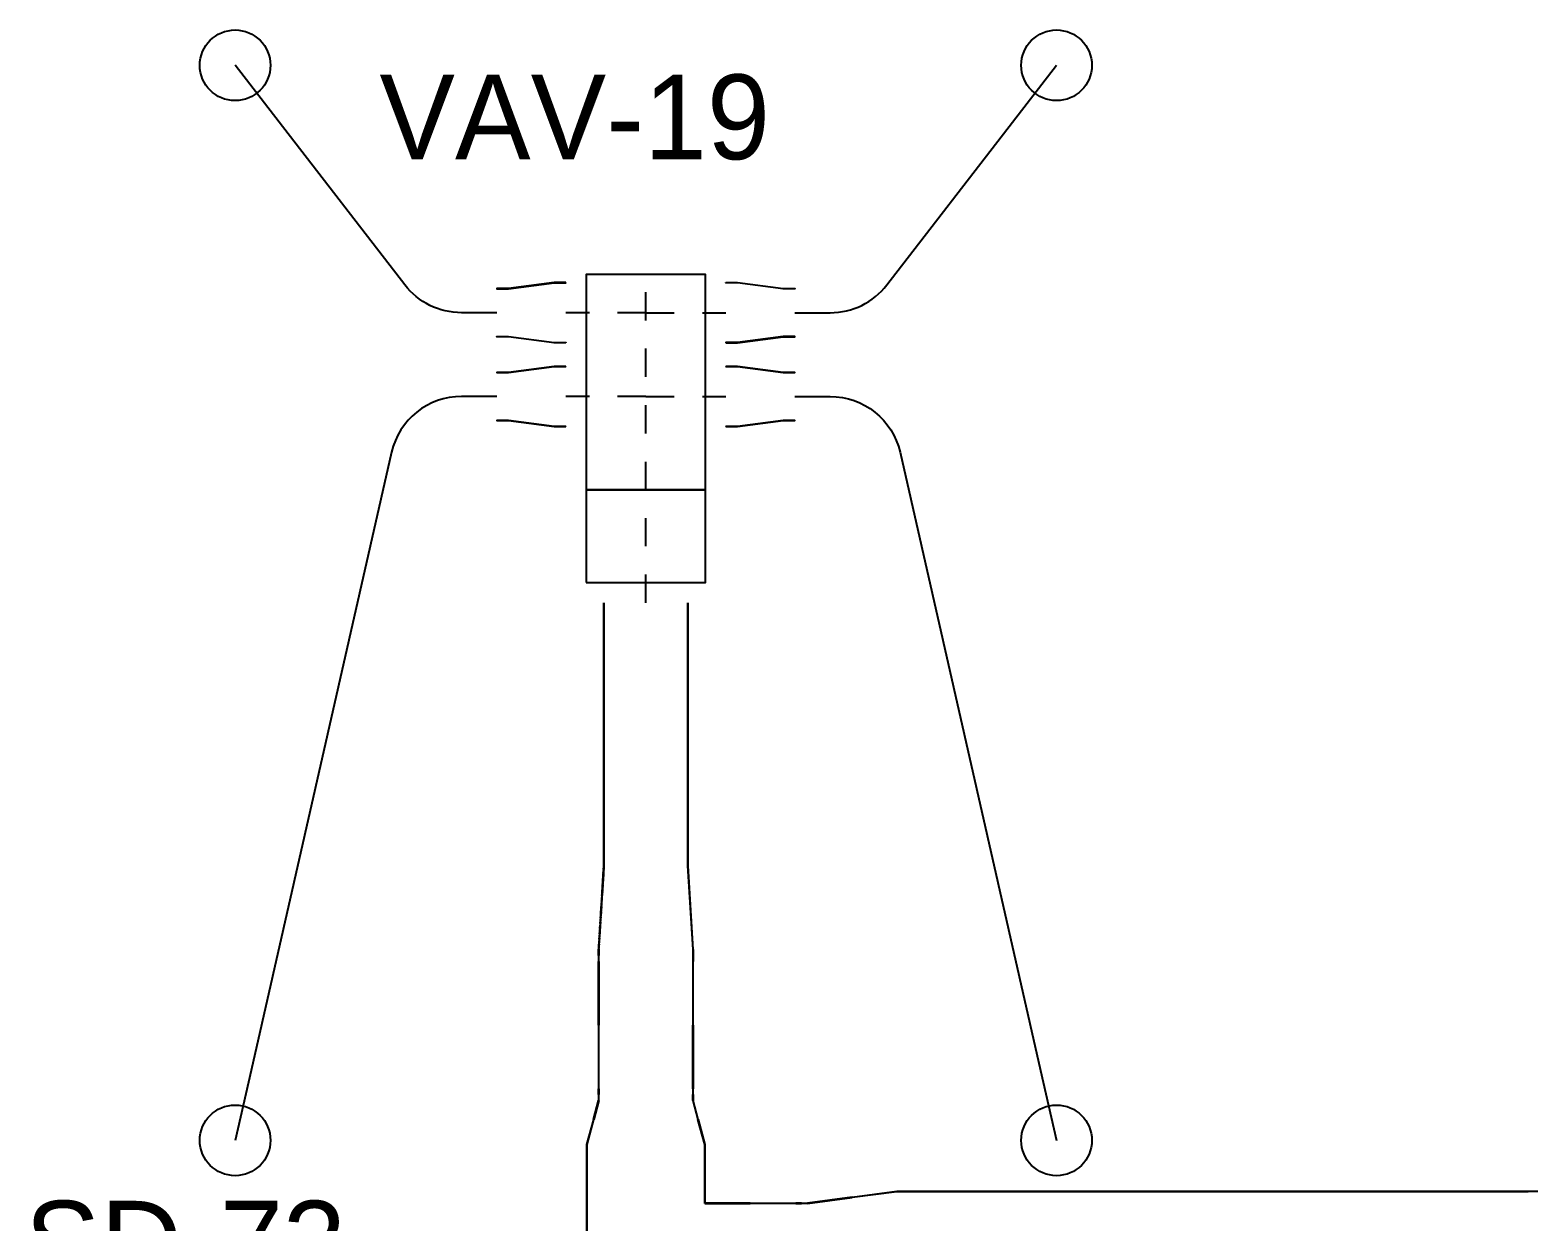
# Model space of a CAD drawing. Header units: metres. Extents: x 0.2 to 42.3, y 0.9 to 39.
# Drawn here: x 30.04 to 36.4, y 25.18 to 30.24 of the extents above; entities that cross this region are included whole.
import ezdxf

# ---------------------------------------------------------------- set-up
doc = ezdxf.new("R2010")
doc.units = ezdxf.units.M
doc.linetypes.add('BSA_LOGICAL_DASHED', pattern=[0.24, 0.12, -0.12])
for name, color, linetype in [('BSA_BRANCH_AXIS', 5, 'Continuous'), ('BSA_BRANCH_LABEL', 3, 'Continuous'), ('BSA_EQUIPMENT_ENVELOPE', 8, 'Continuous'), ('BSA_LOGICAL_DEVICE_AXIS', 8, 'BSA_LOGICAL_DASHED'), ('BSA_MATERIAL_SECTION', 7, 'Continuous'), ('BSA_REDUCER_MATERIAL', 7, 'Continuous'), ('BSA_TERMINAL_CENTRE', 3, 'Continuous'), ('BSA_VAV_LABEL', 7, 'Continuous')]:
    doc.layers.add(name, color=color, linetype=linetype)

msp = doc.modelspace()

# ---------------------------------------------------------------- linework, layer by layer
at = {"layer": 'BSA_BRANCH_AXIS'}
for points in [[(32.0206, 29.0408), (31.8706, 29.0408, -0.232198), (31.6295, 29.1592), (31.0952, 29.8503), (30.9087, 30.0914)], [(33.286, 29.0408), (33.436, 29.0408, 0.232198), (33.6771, 29.1592), (34.2114, 29.8503), (34.3979, 30.0914)], [(32.0206, 28.6852), (31.8706, 28.6852, 0.350109), (31.5734, 28.448), (30.9763, 25.8236), (30.9087, 25.5264)], [(33.286, 28.6852), (33.436, 28.6852, -0.350109), (33.7332, 28.448), (34.3303, 25.8236), (34.3979, 25.5264)]]:
    msp.add_lwpolyline(points, format="xyb", dxfattribs=at)
at = {"layer": 'BSA_EQUIPMENT_ENVELOPE'}
for points in [[(32.3993, 28.2883), (32.9073, 28.2883), (32.9073, 29.2027), (32.3993, 29.2027)], [(32.3993, 27.8946), (32.9073, 27.8946), (32.9073, 28.2883), (32.3993, 28.2883)]]:
    msp.add_lwpolyline(points, close=True, dxfattribs=at)
at = {"layer": 'BSA_LOGICAL_DEVICE_AXIS'}
for p, q in [((32.6533, 28.2883), (32.6533, 29.2027)), ((32.6533, 29.0408), (32.3136, 29.0408)), ((32.6533, 29.0408), (32.993, 29.0408)), ((32.6533, 28.6852), (32.3136, 28.6852)), ((32.6533, 28.6852), (32.993, 28.6852)), ((32.6533, 27.8089), (32.6533, 28.2883))]:
    msp.add_line(p, q, dxfattribs=at)
at = {"layer": 'BSA_MATERIAL_SECTION'}
for p, q in [((32.4747, 27.2755), (32.4747, 27.8089)), ((32.4747, 27.8089), (32.4751, 27.8089)), ((32.4755, 27.8089), (32.4751, 27.8089)), ((32.4755, 27.8089), (32.4755, 27.2755)), ((32.8311, 26.7421), (32.8311, 27.8089)), ((32.8319, 27.8089), (32.8311, 27.8089)), ((32.8319, 27.8089), (32.8319, 26.7421)), ((32.4747, 27.2755), (32.4747, 26.7421)), ((32.4755, 26.7421), (32.4755, 27.2755)), ((32.4747, 26.7421), (32.4747, 26.7171)), ((32.4747, 26.7421), (32.4751, 26.7421)), ((32.4751, 26.7421), (32.4747, 26.7421)), ((32.4755, 26.7421), (32.4751, 26.7421)), ((32.4751, 26.7421), (32.4755, 26.7421)), ((32.4755, 26.7171), (32.4755, 26.7421)), ((32.8319, 26.7421), (32.8311, 26.7421)), ((32.8311, 26.6921), (32.8311, 26.7421)), ((32.8311, 26.7421), (32.8319, 26.7421)), ((32.8319, 26.7421), (32.8319, 26.6921)), ((32.4727, 26.6605), (32.473, 26.665)), ((32.4731, 26.6658), (32.473, 26.6655)), ((32.473, 26.6655), (32.473, 26.665)), ((32.4731, 26.6666), (32.4733, 26.6699)), ((32.4731, 26.6666), (32.4731, 26.6658)), ((32.4733, 26.6699), (32.4734, 26.6715)), ((32.4735, 26.6734), (32.4734, 26.6715)), ((32.4735, 26.6734), (32.4736, 26.6749)), ((32.4738, 26.665), (32.4735, 26.6605)), ((32.4736, 26.6749), (32.4737, 26.6767)), ((32.4739, 26.6789), (32.4737, 26.6767)), ((32.4738, 26.6655), (32.4739, 26.6658)), ((32.4738, 26.665), (32.4738, 26.6655)), ((32.4739, 26.6789), (32.4741, 26.6826)), ((32.4741, 26.6699), (32.4739, 26.6666)), ((32.4739, 26.6658), (32.4739, 26.6666)), ((32.4742, 26.6841), (32.4741, 26.6826)), ((32.4742, 26.6715), (32.4741, 26.6699)), ((32.4742, 26.6841), (32.4743, 26.6855)), ((32.4742, 26.6715), (32.4743, 26.6734)), ((32.4743, 26.6855), (32.4746, 26.6898)), ((32.4744, 26.6749), (32.4743, 26.6734)), ((32.4745, 26.6767), (32.4744, 26.6749)), ((32.4745, 26.6767), (32.4747, 26.6789)), ((32.4747, 26.6921), (32.4746, 26.6898)), ((32.4747, 26.6921), (32.4747, 26.7171)), ((32.4749, 26.6826), (32.4747, 26.6789)), ((32.4749, 26.6826), (32.475, 26.6841)), ((32.4751, 26.6855), (32.475, 26.6841)), ((32.4754, 26.6898), (32.4751, 26.6855)), ((32.4754, 26.6898), (32.4755, 26.6921)), ((32.4755, 26.7171), (32.4755, 26.6921)), ((32.8311, 26.6921), (32.8533, 26.3365)), ((32.8541, 26.3365), (32.8319, 26.6921)), ((32.4689, 26.5999), (32.4692, 26.6034)), ((32.4689, 26.5987), (32.4689, 26.5999)), ((32.4693, 26.6048), (32.4692, 26.6034)), ((32.4693, 26.6048), (32.4694, 26.6065)), ((32.4694, 26.6065), (32.4697, 26.6117)), ((32.4698, 26.6129), (32.4697, 26.6124)), ((32.4697, 26.6124), (32.4697, 26.6117)), ((32.47, 26.6034), (32.4697, 26.5999)), ((32.4697, 26.5999), (32.4697, 26.5987)), ((32.4698, 26.6138), (32.4702, 26.6204)), ((32.4698, 26.6138), (32.4698, 26.6132)), ((32.4698, 26.6132), (32.4698, 26.6129)), ((32.47, 26.6034), (32.4701, 26.6048)), ((32.4702, 26.6065), (32.4701, 26.6048)), ((32.4703, 26.6208), (32.4702, 26.6204)), ((32.4705, 26.6117), (32.4702, 26.6065)), ((32.4703, 26.6208), (32.4705, 26.625)), ((32.4706, 26.626), (32.4705, 26.625)), ((32.4705, 26.6124), (32.4706, 26.6129)), ((32.4705, 26.6117), (32.4705, 26.6124)), ((32.4706, 26.6265), (32.4709, 26.6316)), ((32.4706, 26.6265), (32.4706, 26.626)), ((32.471, 26.6204), (32.4706, 26.6138)), ((32.4706, 26.6132), (32.4706, 26.6138)), ((32.4706, 26.6129), (32.4706, 26.6132)), ((32.471, 26.6328), (32.4709, 26.6316)), ((32.471, 26.6328), (32.4713, 26.6378)), ((32.471, 26.6204), (32.4711, 26.6208)), ((32.4713, 26.625), (32.4711, 26.6208)), ((32.4715, 26.6408), (32.4713, 26.6384)), ((32.4713, 26.6384), (32.4713, 26.6378)), ((32.4713, 26.625), (32.4714, 26.626)), ((32.4717, 26.6316), (32.4714, 26.6265)), ((32.4714, 26.626), (32.4714, 26.6265)), ((32.4717, 26.6446), (32.4715, 26.6414)), ((32.4715, 26.6411), (32.4715, 26.6414)), ((32.4715, 26.6408), (32.4715, 26.6411)), ((32.4718, 26.6451), (32.4717, 26.6446)), ((32.4717, 26.6316), (32.4718, 26.6328)), ((32.4718, 26.6455), (32.4721, 26.65)), ((32.4718, 26.6455), (32.4718, 26.6451)), ((32.4721, 26.6378), (32.4718, 26.6328)), ((32.4721, 26.65), (32.4722, 26.652)), ((32.4721, 26.6384), (32.4723, 26.6408)), ((32.4721, 26.6378), (32.4721, 26.6384)), ((32.4722, 26.6526), (32.4724, 26.6548)), ((32.4722, 26.6526), (32.4722, 26.652)), ((32.4723, 26.6414), (32.4725, 26.6446)), ((32.4723, 26.6414), (32.4723, 26.6411)), ((32.4723, 26.6411), (32.4723, 26.6408)), ((32.4724, 26.6558), (32.4725, 26.657)), ((32.4724, 26.6558), (32.4724, 26.6548)), ((32.4725, 26.657), (32.4727, 26.6594)), ((32.4725, 26.6446), (32.4726, 26.6451)), ((32.4729, 26.65), (32.4726, 26.6455)), ((32.4726, 26.6451), (32.4726, 26.6455)), ((32.4727, 26.6605), (32.4727, 26.6594)), ((32.473, 26.652), (32.4729, 26.65)), ((32.4732, 26.6548), (32.473, 26.6526)), ((32.473, 26.652), (32.473, 26.6526)), ((32.4733, 26.657), (32.4732, 26.6558)), ((32.4732, 26.6548), (32.4732, 26.6558)), ((32.4735, 26.6594), (32.4733, 26.657)), ((32.4735, 26.6594), (32.4735, 26.6605)), ((32.4651, 26.5386), (32.4647, 26.5317)), ((32.4651, 26.5386), (32.4652, 26.5396)), ((32.4653, 26.5418), (32.4652, 26.5396)), ((32.4653, 26.5418), (32.4654, 26.543)), ((32.4655, 26.5439), (32.4654, 26.543)), ((32.4658, 26.5493), (32.4655, 26.5453)), ((32.4655, 26.5453), (32.4655, 26.5439)), ((32.4655, 26.5317), (32.4659, 26.5386)), ((32.4658, 26.5501), (32.4659, 26.551)), ((32.4658, 26.5493), (32.4658, 26.5501)), ((32.4661, 26.5543), (32.4659, 26.551)), ((32.466, 26.5396), (32.4659, 26.5386)), ((32.466, 26.5396), (32.4661, 26.5418)), ((32.4662, 26.5562), (32.4661, 26.5545)), ((32.4661, 26.5543), (32.4661, 26.5545)), ((32.4662, 26.543), (32.4661, 26.5418)), ((32.4666, 26.562), (32.4662, 26.5565)), ((32.4662, 26.5562), (32.4662, 26.5565)), ((32.4662, 26.543), (32.4663, 26.5439)), ((32.4663, 26.5453), (32.4666, 26.5493)), ((32.4663, 26.5439), (32.4663, 26.5453)), ((32.4667, 26.5645), (32.4666, 26.5622)), ((32.4666, 26.5621), (32.4666, 26.5622)), ((32.4666, 26.562), (32.4666, 26.5621)), ((32.4667, 26.551), (32.4666, 26.5501)), ((32.4666, 26.5501), (32.4666, 26.5493)), ((32.4668, 26.5655), (32.4667, 26.5645)), ((32.4667, 26.551), (32.4669, 26.5543)), ((32.4668, 26.5655), (32.4669, 26.5667)), ((32.4669, 26.5667), (32.4673, 26.5728)), ((32.4669, 26.5545), (32.467, 26.5562)), ((32.4669, 26.5545), (32.4669, 26.5543)), ((32.467, 26.5565), (32.4674, 26.562)), ((32.467, 26.5565), (32.467, 26.5562)), ((32.4673, 26.5742), (32.4675, 26.5769)), ((32.4673, 26.5742), (32.4673, 26.5736)), ((32.4673, 26.5736), (32.4673, 26.5731)), ((32.4673, 26.5731), (32.4673, 26.5728)), ((32.4674, 26.5622), (32.4675, 26.5645)), ((32.4674, 26.5622), (32.4674, 26.5621)), ((32.4674, 26.5621), (32.4674, 26.562)), ((32.4675, 26.5769), (32.4678, 26.5813)), ((32.4675, 26.5645), (32.4676, 26.5655)), ((32.4677, 26.5667), (32.4676, 26.5655)), ((32.4681, 26.5728), (32.4677, 26.5667)), ((32.4679, 26.5826), (32.4678, 26.5821)), ((32.4678, 26.5821), (32.4678, 26.5813)), ((32.4679, 26.5826), (32.4681, 26.5861)), ((32.4682, 26.5879), (32.4681, 26.5867)), ((32.4681, 26.5867), (32.4681, 26.5861)), ((32.4683, 26.5769), (32.4681, 26.5742)), ((32.4681, 26.5736), (32.4681, 26.5742)), ((32.4681, 26.5731), (32.4681, 26.5736)), ((32.4681, 26.5728), (32.4681, 26.5731)), ((32.4682, 26.5879), (32.4687, 26.5951)), ((32.4686, 26.5813), (32.4683, 26.5769)), ((32.4686, 26.5821), (32.4687, 26.5826)), ((32.4686, 26.5813), (32.4686, 26.5821)), ((32.4687, 26.596), (32.4688, 26.5983)), ((32.4687, 26.596), (32.4687, 26.5951)), ((32.4689, 26.5861), (32.4687, 26.5826)), ((32.4689, 26.5987), (32.4688, 26.5983)), ((32.4689, 26.5867), (32.469, 26.5879)), ((32.4689, 26.5861), (32.4689, 26.5867)), ((32.4695, 26.5951), (32.469, 26.5879)), ((32.4696, 26.5983), (32.4695, 26.596)), ((32.4695, 26.5951), (32.4695, 26.596)), ((32.4696, 26.5983), (32.4697, 26.5987)), ((32.4609, 26.4709), (32.461, 26.4732)), ((32.461, 26.4732), (32.4612, 26.4754)), ((32.4614, 26.479), (32.4612, 26.4754)), ((32.4615, 26.4813), (32.4614, 26.479)), ((32.4615, 26.4813), (32.4618, 26.4853)), ((32.4618, 26.4732), (32.4617, 26.4709)), ((32.4618, 26.4853), (32.4619, 26.4874)), ((32.462, 26.4754), (32.4618, 26.4732)), ((32.462, 26.4891), (32.4619, 26.4874)), ((32.462, 26.4891), (32.4625, 26.4962)), ((32.462, 26.4754), (32.4622, 26.479)), ((32.4622, 26.479), (32.4623, 26.4813)), ((32.4626, 26.4853), (32.4623, 26.4813)), ((32.4626, 26.498), (32.4625, 26.4962)), ((32.4626, 26.498), (32.4628, 26.5007)), ((32.4627, 26.4874), (32.4626, 26.4853)), ((32.4627, 26.4874), (32.4629, 26.4898)), ((32.4628, 26.5007), (32.4629, 26.5027)), ((32.4629, 26.5027), (32.463, 26.5047)), ((32.4632, 26.4955), (32.4629, 26.4898)), ((32.4631, 26.5069), (32.463, 26.5047)), ((32.4632, 26.5075), (32.4631, 26.5069)), ((32.4632, 26.5075), (32.4636, 26.514)), ((32.4632, 26.4955), (32.4634, 26.498)), ((32.4636, 26.5007), (32.4634, 26.498)), ((32.4636, 26.5149), (32.4639, 26.5193)), ((32.4636, 26.5149), (32.4636, 26.5146)), ((32.4636, 26.5146), (32.4636, 26.5144)), ((32.4636, 26.5144), (32.4636, 26.5141)), ((32.4636, 26.5141), (32.4636, 26.514)), ((32.4637, 26.5027), (32.4636, 26.5007)), ((32.4638, 26.5047), (32.4637, 26.5027)), ((32.4638, 26.5047), (32.4639, 26.5069)), ((32.4641, 26.5224), (32.4639, 26.5193)), ((32.4639, 26.5069), (32.464, 26.5075)), ((32.4644, 26.514), (32.464, 26.5075)), ((32.4644, 26.5265), (32.4641, 26.5226)), ((32.4641, 26.5225), (32.4641, 26.5226)), ((32.4641, 26.5224), (32.4641, 26.5225)), ((32.4645, 26.5281), (32.4644, 26.5269)), ((32.4644, 26.5265), (32.4644, 26.5269)), ((32.4647, 26.5193), (32.4644, 26.5149)), ((32.4644, 26.5146), (32.4644, 26.5149)), ((32.4644, 26.5144), (32.4644, 26.5146)), ((32.4644, 26.5141), (32.4644, 26.5144)), ((32.4644, 26.514), (32.4644, 26.5141)), ((32.4646, 26.5306), (32.4645, 26.5281)), ((32.4646, 26.5306), (32.4647, 26.5317)), ((32.4647, 26.5193), (32.4649, 26.5224)), ((32.4649, 26.5226), (32.4652, 26.5265)), ((32.4649, 26.5226), (32.4649, 26.5225)), ((32.4649, 26.5225), (32.4649, 26.5224)), ((32.4652, 26.5269), (32.4653, 26.5281)), ((32.4652, 26.5269), (32.4652, 26.5265)), ((32.4653, 26.5281), (32.4654, 26.5306)), ((32.4655, 26.5317), (32.4654, 26.5306)), ((32.4572, 26.4111), (32.4569, 26.4075)), ((32.4574, 26.4144), (32.4572, 26.4111)), ((32.4574, 26.4144), (32.4576, 26.4186)), ((32.4578, 26.4215), (32.4576, 26.4186)), ((32.4577, 26.4075), (32.458, 26.4111)), ((32.4579, 26.4228), (32.4578, 26.4215)), ((32.4581, 26.4261), (32.4579, 26.4228)), ((32.458, 26.4111), (32.4582, 26.4144)), ((32.4581, 26.4261), (32.4585, 26.4326)), ((32.4584, 26.4186), (32.4582, 26.4144)), ((32.4584, 26.4186), (32.4586, 26.4215)), ((32.4587, 26.4366), (32.4585, 26.4326)), ((32.4586, 26.4215), (32.4587, 26.4228)), ((32.4587, 26.4366), (32.4588, 26.437)), ((32.4587, 26.4228), (32.4589, 26.4261)), ((32.4593, 26.4447), (32.4588, 26.4376)), ((32.4588, 26.437), (32.4588, 26.4376)), ((32.4593, 26.4326), (32.4589, 26.4261)), ((32.4595, 26.4479), (32.4593, 26.4447)), ((32.4593, 26.4326), (32.4595, 26.4366)), ((32.4595, 26.4479), (32.4598, 26.4534)), ((32.4596, 26.437), (32.4595, 26.4366)), ((32.4596, 26.4376), (32.4601, 26.4447)), ((32.4596, 26.4376), (32.4596, 26.437)), ((32.4599, 26.4553), (32.4598, 26.4534)), ((32.4601, 26.4577), (32.4599, 26.4553)), ((32.4601, 26.4577), (32.4602, 26.4594)), ((32.4601, 26.4447), (32.4603, 26.4479)), ((32.4603, 26.4608), (32.4602, 26.4594)), ((32.4605, 26.4646), (32.4603, 26.4608)), ((32.4606, 26.4534), (32.4603, 26.4479)), ((32.4609, 26.4709), (32.4605, 26.4646)), ((32.4606, 26.4534), (32.4607, 26.4553)), ((32.4607, 26.4553), (32.4609, 26.4577)), ((32.461, 26.4594), (32.4609, 26.4577)), ((32.461, 26.4594), (32.4611, 26.4608)), ((32.4611, 26.4608), (32.4613, 26.4646)), ((32.4613, 26.4646), (32.4617, 26.4709)), ((32.453, 26.3443), (32.4532, 26.347)), ((32.4532, 26.347), (32.4534, 26.3502)), ((32.4535, 26.353), (32.4534, 26.3502)), ((32.4538, 26.3574), (32.4535, 26.353)), ((32.4538, 26.3574), (32.454, 26.3602)), ((32.454, 26.347), (32.4538, 26.3443)), ((32.4544, 26.3675), (32.454, 26.3602)), ((32.4542, 26.3502), (32.454, 26.347)), ((32.4542, 26.3502), (32.4543, 26.353)), ((32.4543, 26.353), (32.4546, 26.3574)), ((32.4544, 26.3675), (32.4546, 26.37)), ((32.4553, 26.3813), (32.4546, 26.37)), ((32.4548, 26.3602), (32.4546, 26.3574)), ((32.4548, 26.3602), (32.4552, 26.3675)), ((32.4554, 26.37), (32.4552, 26.3675)), ((32.4553, 26.3813), (32.4554, 26.383)), ((32.4554, 26.383), (32.4555, 26.3844)), ((32.4554, 26.37), (32.4561, 26.3813)), ((32.456, 26.3919), (32.4555, 26.3844)), ((32.456, 26.3919), (32.4562, 26.3957)), ((32.4562, 26.383), (32.4561, 26.3813)), ((32.4564, 26.3985), (32.4562, 26.3957)), ((32.4563, 26.3844), (32.4562, 26.383)), ((32.4563, 26.3844), (32.4568, 26.3919)), ((32.4567, 26.4037), (32.4564, 26.3985)), ((32.4567, 26.4037), (32.4569, 26.4075)), ((32.457, 26.3957), (32.4568, 26.3919)), ((32.457, 26.3957), (32.4572, 26.3985)), ((32.4572, 26.3985), (32.4575, 26.4037)), ((32.4577, 26.4075), (32.4575, 26.4037)), ((32.4525, 26.337), (32.4526, 26.3379)), ((32.4525, 26.337), (32.4525, 26.3366)), ((32.4525, 26.3366), (32.4525, 26.3365)), ((32.4525, 26.3366), (32.4525, 26.3366)), ((32.4525, 26.3365), (32.4525, 26.3365)), ((32.4525, 26.3115), (32.4525, 26.3365)), ((32.4525, 26.3115), (32.4525, 26.2865)), ((32.4529, 26.2865), (32.4525, 26.2865)), ((32.4525, 26.016), (32.4525, 26.2865)), ((32.4525, 26.2865), (32.4529, 26.2865)), ((32.4527, 26.3396), (32.4526, 26.3379)), ((32.453, 26.3443), (32.4527, 26.3396)), ((32.4529, 26.2865), (32.4533, 26.2865)), ((32.4533, 26.2865), (32.4529, 26.2865)), ((32.4534, 26.3379), (32.4533, 26.337)), ((32.4533, 26.3366), (32.4533, 26.337)), ((32.4533, 26.3366), (32.4533, 26.3366)), ((32.4533, 26.3365), (32.4533, 26.3366)), ((32.4533, 26.3365), (32.4533, 26.3115)), ((32.4533, 26.3365), (32.4533, 26.3365)), ((32.4533, 26.2865), (32.4533, 26.3115)), ((32.4533, 26.2865), (32.4533, 26.016)), ((32.4534, 26.3379), (32.4535, 26.3396)), ((32.4535, 26.3396), (32.4538, 26.3443)), ((32.8533, 26.3365), (32.8533, 26.2865)), ((32.8533, 26.2865), (32.8537, 26.2865)), ((32.8533, 26.2865), (32.8533, 26.016)), ((32.8537, 26.2865), (32.8533, 26.2865)), ((32.8541, 26.2865), (32.8537, 26.2865)), ((32.8537, 26.2865), (32.8541, 26.2865)), ((32.8541, 26.3365), (32.8541, 26.2865)), ((32.8541, 26.016), (32.8541, 26.2865)), ((32.4525, 26.016), (32.4525, 25.7455)), ((32.4533, 25.7455), (32.4533, 26.016)), ((32.8533, 25.7455), (32.8533, 26.016)), ((32.8541, 26.016), (32.8541, 25.7455)), ((32.4525, 25.7205), (32.4525, 25.7455)), ((32.4525, 25.7455), (32.4529, 25.7455)), ((32.4529, 25.7455), (32.4525, 25.7455)), ((32.4525, 25.7205), (32.4525, 25.6955)), ((32.4533, 25.7455), (32.4529, 25.7455)), ((32.4529, 25.7455), (32.4533, 25.7455)), ((32.4533, 25.7455), (32.4533, 25.7205)), ((32.4533, 25.6955), (32.4533, 25.7205)), ((32.8533, 25.7455), (32.8533, 25.7205)), ((32.8537, 25.7455), (32.8533, 25.7455)), ((32.8533, 25.7455), (32.8537, 25.7455)), ((32.8533, 25.6955), (32.8533, 25.7205)), ((32.8537, 25.7455), (32.8541, 25.7455)), ((32.8541, 25.7455), (32.8537, 25.7455)), ((32.8541, 25.7205), (32.8541, 25.7455)), ((32.8541, 25.7205), (32.8541, 25.6955)), ((32.4311, 25.6155), (32.4525, 25.6955)), ((32.4533, 25.6955), (32.4319, 25.6155)), ((32.8533, 25.6955), (32.8747, 25.6155)), ((32.8755, 25.6155), (32.8541, 25.6955)), ((32.4311, 25.6155), (32.4025, 25.5089)), ((32.4033, 25.5089), (32.4319, 25.6155)), ((32.9033, 25.5089), (32.8747, 25.6155)), ((32.8755, 25.6155), (32.9041, 25.5089)), ((32.4025, 25.4839), (32.4025, 25.5089)), ((32.4025, 25.4839), (32.4025, 25.4589)), ((32.4025, 25.1089), (32.4025, 25.4589)), ((32.4029, 25.4589), (32.4025, 25.4589)), ((32.4029, 25.4589), (32.4025, 25.4589)), ((32.4029, 25.4589), (32.4033, 25.4589)), ((32.4029, 25.4589), (32.4033, 25.4589)), ((32.4033, 25.5089), (32.4033, 25.4839)), ((32.4033, 25.4589), (32.4033, 25.4839)), ((32.4033, 25.4589), (32.4033, 25.1089)), ((32.9033, 25.5089), (32.9033, 25.4839)), ((32.9033, 25.4589), (32.9033, 25.4839)), ((32.9037, 25.4589), (32.9033, 25.4589)), ((32.9033, 25.4589), (32.9033, 25.3446)), ((32.9037, 25.4589), (32.9033, 25.4589)), ((32.9037, 25.4589), (32.9041, 25.4589)), ((32.9037, 25.4589), (32.9041, 25.4589)), ((32.9041, 25.4839), (32.9041, 25.5089)), ((32.9041, 25.4839), (32.9041, 25.4589)), ((32.9041, 25.3451), (32.9041, 25.4589)), ((32.9033, 25.2589), (32.9033, 25.3446)), ((32.9041, 25.3451), (32.9041, 25.2597)), ((33.5298, 25.2847), (33.3399, 25.2597)), ((33.3399, 25.2589), (33.5298, 25.2839)), ((33.5298, 25.2847), (33.7197, 25.3097)), ((33.7197, 25.3089), (33.5298, 25.2839)), ((33.7447, 25.3097), (33.7197, 25.3097)), ((33.7197, 25.3089), (33.7447, 25.3089)), ((33.7447, 25.3097), (33.7697, 25.3097)), ((33.7697, 25.3089), (33.7447, 25.3089)), ((33.7697, 25.3097), (33.7697, 25.3093)), ((36.4007, 25.3097), (33.7697, 25.3097)), ((33.7697, 25.3097), (33.7697, 25.3093)), ((33.7697, 25.3089), (33.7697, 25.3093)), ((33.7697, 25.3089), (33.7697, 25.3093)), ((33.7697, 25.3089), (36.4007, 25.3089)), ((39.0316, 25.3089), (36.4007, 25.3089)), ((32.9033, 25.2589), (33.0966, 25.2589)), ((33.097, 25.2597), (32.9041, 25.2597)), ((33.2899, 25.2589), (33.0966, 25.2589)), ((33.097, 25.2597), (33.2899, 25.2597)), ((33.2899, 25.2597), (33.2899, 25.2593)), ((33.2899, 25.2593), (33.2899, 25.2597)), ((33.3149, 25.2597), (33.2899, 25.2597)), ((33.2899, 25.2589), (33.2899, 25.2593)), ((33.2899, 25.2593), (33.2899, 25.2589)), ((33.2899, 25.2589), (33.3149, 25.2589)), ((33.3149, 25.2597), (33.3399, 25.2597)), ((33.3399, 25.2589), (33.3149, 25.2589))]:
    msp.add_line(p, q, dxfattribs=at)
at = {"layer": 'BSA_REDUCER_MATERIAL'}
for points in [[(32.3136, 29.1686), (32.2636, 29.1686), (32.0706, 29.1432), (32.0206, 29.1432), (32.0206, 29.1424), (32.0706, 29.1424), (32.2636, 29.1678), (32.3136, 29.1678)], [(32.993, 29.1686), (33.043, 29.1686), (33.236, 29.1432), (33.286, 29.1432), (33.286, 29.1424), (33.236, 29.1424), (33.043, 29.1678), (32.993, 29.1678)], [(32.3136, 28.913), (32.2636, 28.913), (32.0706, 28.9384), (32.0206, 28.9384), (32.0206, 28.9392), (32.0706, 28.9392), (32.2636, 28.9138), (32.3136, 28.9138)], [(32.993, 28.913), (33.043, 28.913), (33.236, 28.9384), (33.286, 28.9384), (33.286, 28.9392), (33.236, 28.9392), (33.043, 28.9138), (32.993, 28.9138)], [(32.3136, 28.813), (32.2636, 28.813), (32.0706, 28.7876), (32.0206, 28.7876), (32.0206, 28.7868), (32.0706, 28.7868), (32.2636, 28.8122), (32.3136, 28.8122)], [(32.993, 28.813), (33.043, 28.813), (33.236, 28.7876), (33.286, 28.7876), (33.286, 28.7868), (33.236, 28.7868), (33.043, 28.8122), (32.993, 28.8122)], [(32.3136, 28.5574), (32.2636, 28.5574), (32.0706, 28.5828), (32.0206, 28.5828), (32.0206, 28.5836), (32.0706, 28.5836), (32.2636, 28.5582), (32.3136, 28.5582)], [(32.993, 28.5574), (33.043, 28.5574), (33.236, 28.5828), (33.286, 28.5828), (33.286, 28.5836), (33.236, 28.5836), (33.043, 28.5582), (32.993, 28.5582)]]:
    msp.add_lwpolyline(points, close=True, dxfattribs=at)
at = {"layer": 'BSA_TERMINAL_CENTRE'}
for centre in [(30.9087, 30.0914), (34.3979, 30.0914), (30.9087, 25.5264), (34.3979, 25.5264)]:
    msp.add_circle(centre, 0.15, dxfattribs=at)

# ---------------------------------------------------------------- texts
at = {"layer": 'BSA_BRANCH_LABEL'}
msp.add_text('SD-73', height=0.36, dxfattribs=at).set_placement((30.0154, 24.9098))
at = {"layer": 'BSA_VAV_LABEL'}
msp.add_text('VAV-19', height=0.36, dxfattribs=at).set_placement((31.5216, 29.6923))

doc.saveas('drawing.dxf')
